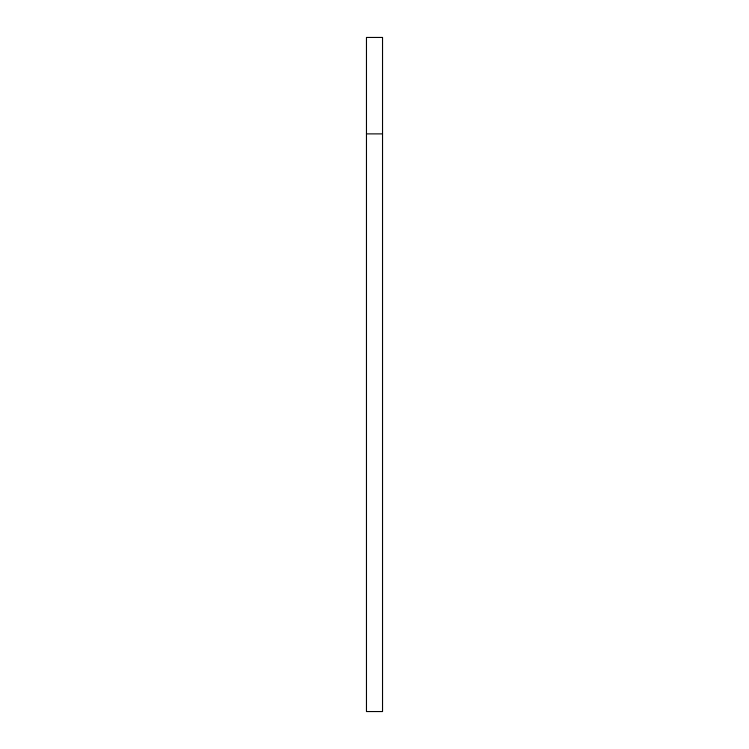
<?xml version="1.0" encoding="UTF-8"?>
<svg xmlns="http://www.w3.org/2000/svg" width="749" height="749" viewBox="0 0 749 749"><rect width="100%" height="100%" fill="white"/><g stroke="black" fill="none" stroke-linecap="round" stroke-linejoin="round"><path stroke-width="1.12" d="M366.467 133.884L382.533 133.884M382.533 37.45L366.467 37.45L366.467 711.55L382.533 711.55L382.533 37.45"/></g></svg>
